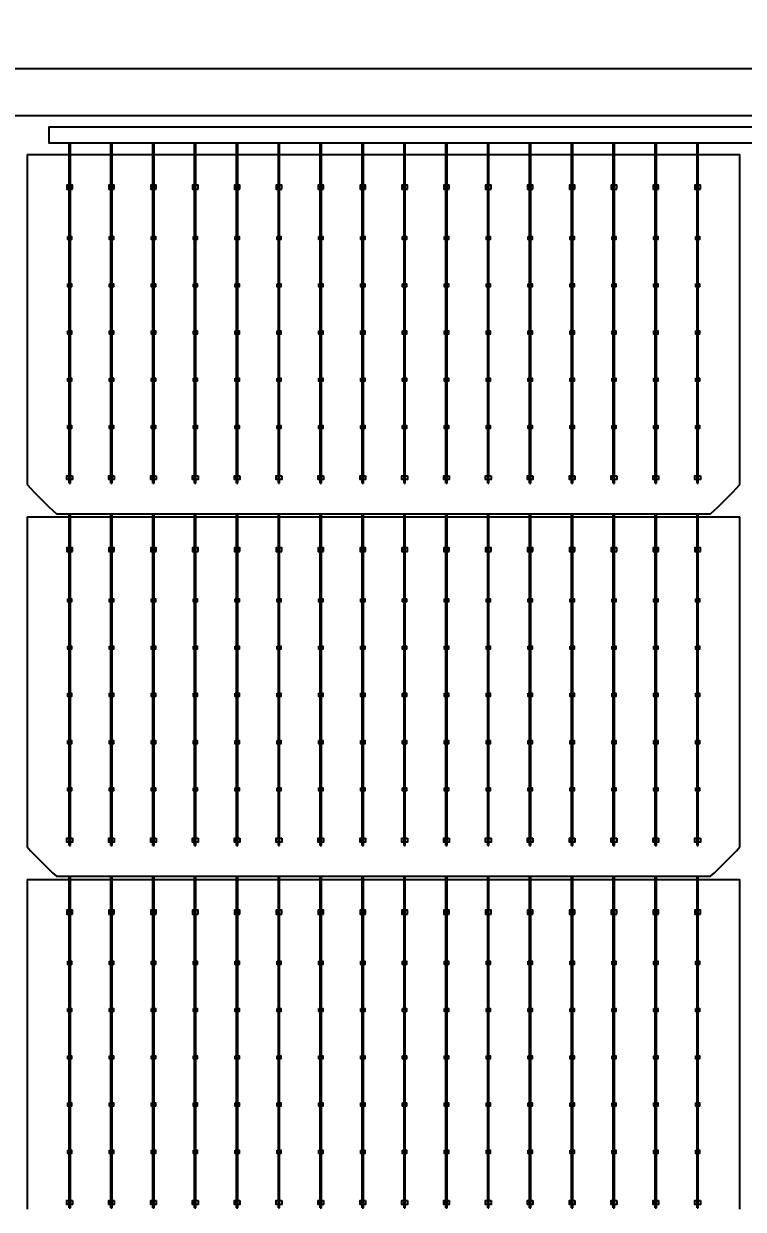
# Model space of a CAD drawing. Header units: millimetres. Extents: x 10297564 to 11610295, y -9287743 to -8409454.
# Drawn here: x 10395599 to 10398164, y -9077305 to -9073076 of the extents above; entities that cross this region are included whole.
import ezdxf

# ---------------------------------------------------------------- set-up
doc = ezdxf.new("R2010")
doc.units = ezdxf.units.MM
doc.header["$LTSCALE"] = 100
doc.layers.add('E1', color=1, linetype='Continuous')
doc.styles.add('HL-S1', font='DotumChe.ttf')
doc.styles.add('MG', font='malgun.ttf')
doc.dimstyles.new('HL-100', dxfattribs={"dimscale": 100, "dimtxt": 3, "dimasz": 4, "dimexe": 2, "dimexo": 2, "dimgap": 1, "dimtad": 1, "dimdec": 0, "dimzin": 0, "dimlunit": 6, "dimtxsty": 'HL-S1', "dimblk": 'DOTSMALL', "dimcen": 4, "dimdle": 2, "dimclrd": 256, "dimclre": 256, "dimclrt": 4, "dimazin": 0, "dimtfac": 1, "dimtdec": 0, "dimtix": 1, "dimtmove": 2, "dimatfit": 3, "dimldrblk": 'DOTSMALL', "dimfxl": 1.5, "dimtolj": 1, "dimtzin": 0, "dimlwd": -1, "dimlwe": -1, "dimarcsym": 0})

# ---------------------------------------------------------------- blocks, each defined once
blk = doc.blocks.new('*D70')
at = {"layer": 'defpoints', "color": 0, "transparency": 16777216}
for p in [(10406065.8, -9072711.4), (10390262.3, -9073236.3), (10406065.8, -9073236.3)]:
    blk.add_point(p, dxfattribs=at)
at = {"layer": 'E1', "color": 1, "transparency": 16777216}
for p, q in [((10390262.3, -9072836.3), (10390262.3, -9072311.4)), ((10406065.8, -9072836.3), (10406065.8, -9072311.4)), ((10390662.3, -9072711.4), (10405665.8, -9072711.4))]:
    blk.add_line(p, q, dxfattribs=at)
for points in [[(10390662.3, -9072644.7), (10390662.3, -9072778.1), (10390262.3, -9072711.4)], [(10405665.8, -9072644.7), (10405665.8, -9072778.1), (10406065.8, -9072711.4)]]:
    blk.add_solid(points, dxfattribs=at)
at = {"layer": 'E1', "color": 7, "transparency": 16777216, "insert": (10398164, -9072080.1), "char_height": 500, "attachment_point": 5, "style": 'MG'}
blk.add_mtext('\\A1;1133', dxfattribs=at)
blk = doc.blocks.new('_DotSmall')
at = {"color": 0, "linetype": 'ByBlock', "const_width": 0.5}
blk.add_lwpolyline([(-0.0625, 0, 1), (0.0625, 0, 1)], format="xyb", close=True, dxfattribs=at)

msp = doc.modelspace()

# ---------------------------------------------------------------- linework, layer by layer
for p, q in [((10395760.6, -9074714.8), (10395760.6, -9073501.3)), ((10395765.1, -9074714.8), (10395765.1, -9073501.3)), ((10395909.8, -9074714.8), (10395909.8, -9073501.3)), ((10395914.3, -9074714.8), (10395914.3, -9073501.3)), ((10396059.1, -9074714.8), (10396059.1, -9073501.3)), ((10396063.5, -9074714.8), (10396063.5, -9073501.3)), ((10396208.3, -9074714.8), (10396208.3, -9073501.3)), ((10396212.8, -9074714.8), (10396212.8, -9073501.3)), ((10396357.6, -9074714.8), (10396357.6, -9073501.3)), ((10396362, -9074714.8), (10396362, -9073501.3)), ((10396506.8, -9074714.8), (10396506.8, -9073501.3)), ((10396511.3, -9074714.8), (10396511.3, -9073501.3)), ((10396656.1, -9074714.8), (10396656.1, -9073501.3)), ((10396660.5, -9074714.8), (10396660.5, -9073501.3)), ((10396805.3, -9074714.8), (10396805.3, -9073501.3)), ((10396809.8, -9074714.8), (10396809.8, -9073501.3)), ((10396954.6, -9074714.8), (10396954.6, -9073501.3)), ((10396959, -9074714.8), (10396959, -9073501.3)), ((10397103.8, -9074714.8), (10397103.8, -9073501.3)), ((10397108.3, -9074714.8), (10397108.3, -9073501.3)), ((10397253.1, -9074714.8), (10397253.1, -9073501.3)), ((10397257.5, -9074714.8), (10397257.5, -9073501.3)), ((10397402.3, -9074714.8), (10397402.3, -9073501.3)), ((10397406.8, -9074714.8), (10397406.8, -9073501.3)), ((10397551.6, -9074714.8), (10397551.6, -9073501.3)), ((10397556, -9074714.8), (10397556, -9073501.3)), ((10397700.8, -9074714.8), (10397700.8, -9073501.3)), ((10397705.3, -9074714.8), (10397705.3, -9073501.3)), ((10397850.1, -9074714.8), (10397850.1, -9073501.3)), ((10397854.5, -9074714.8), (10397854.5, -9073501.3)), ((10397999.3, -9074714.8), (10397999.3, -9073501.3)), ((10398003.8, -9074714.8), (10398003.8, -9073501.3)), ((10395610.8, -9073543.1), (10398152.2, -9073543.1)), ((10395610.8, -9074835.8), (10398152.2, -9074835.8)), ((10395760.6, -9076007.4), (10395760.6, -9074824.5)), ((10395765.1, -9076007.4), (10395765.1, -9074824.5)), ((10395909.8, -9076007.4), (10395909.8, -9074824.5)), ((10395914.3, -9076007.4), (10395914.3, -9074824.5)), ((10396059.1, -9076007.4), (10396059.1, -9074824.5)), ((10396063.5, -9076007.4), (10396063.5, -9074824.5)), ((10396208.3, -9076007.4), (10396208.3, -9074824.5)), ((10396212.8, -9076007.4), (10396212.8, -9074824.5)), ((10396357.6, -9076007.4), (10396357.6, -9074824.5)), ((10396362, -9076007.4), (10396362, -9074824.5)), ((10396506.8, -9076007.4), (10396506.8, -9074824.5)), ((10396511.3, -9076007.4), (10396511.3, -9074824.5)), ((10396656.1, -9076007.4), (10396656.1, -9074824.5)), ((10396660.5, -9076007.4), (10396660.5, -9074824.5)), ((10396805.3, -9076007.4), (10396805.3, -9074824.5)), ((10396809.8, -9076007.4), (10396809.8, -9074824.5)), ((10396954.6, -9076007.4), (10396954.6, -9074824.5)), ((10396959, -9076007.4), (10396959, -9074824.5)), ((10397103.8, -9076007.4), (10397103.8, -9074824.5)), ((10397108.3, -9076007.4), (10397108.3, -9074824.5)), ((10397253.1, -9076007.4), (10397253.1, -9074824.5)), ((10397257.5, -9076007.4), (10397257.5, -9074824.5)), ((10397402.3, -9076007.4), (10397402.3, -9074824.5)), ((10397406.8, -9076007.4), (10397406.8, -9074824.5)), ((10397551.6, -9076007.4), (10397551.6, -9074824.5)), ((10397556, -9076007.4), (10397556, -9074824.5)), ((10397700.8, -9076007.4), (10397700.8, -9074824.5)), ((10397705.3, -9076007.4), (10397705.3, -9074824.5)), ((10397850.1, -9076007.4), (10397850.1, -9074824.5)), ((10397854.5, -9076007.4), (10397854.5, -9074824.5)), ((10397999.3, -9076007.4), (10397999.3, -9074824.5)), ((10398003.8, -9076007.4), (10398003.8, -9074824.5)), ((10395760.6, -9077300.1), (10395760.6, -9076117.2)), ((10395765.1, -9077300.1), (10395765.1, -9076117.2)), ((10395909.8, -9077300.1), (10395909.8, -9076117.2)), ((10395914.3, -9077300.1), (10395914.3, -9076117.2)), ((10396059.1, -9077300.1), (10396059.1, -9076117.2)), ((10396063.5, -9077300.1), (10396063.5, -9076117.2)), ((10396208.3, -9077300.1), (10396208.3, -9076117.2)), ((10396212.8, -9077300.1), (10396212.8, -9076117.2)), ((10396357.6, -9077300.1), (10396357.6, -9076117.2)), ((10396362, -9077300.1), (10396362, -9076117.2)), ((10396506.8, -9077300.1), (10396506.8, -9076117.2)), ((10396511.3, -9077300.1), (10396511.3, -9076117.2)), ((10396656.1, -9077300.1), (10396656.1, -9076117.2)), ((10396660.5, -9077300.1), (10396660.5, -9076117.2)), ((10396805.3, -9077300.1), (10396805.3, -9076117.2)), ((10396809.8, -9077300.1), (10396809.8, -9076117.2)), ((10396954.6, -9077300.1), (10396954.6, -9076117.2)), ((10396959, -9077300.1), (10396959, -9076117.2)), ((10397103.8, -9077300.1), (10397103.8, -9076117.2)), ((10397108.3, -9077300.1), (10397108.3, -9076117.2)), ((10397253.1, -9077300.1), (10397253.1, -9076117.2)), ((10397257.5, -9077300.1), (10397257.5, -9076117.2)), ((10397402.3, -9077300.1), (10397402.3, -9076117.2)), ((10397406.8, -9077300.1), (10397406.8, -9076117.2)), ((10397551.6, -9077300.1), (10397551.6, -9076117.2)), ((10397556, -9077300.1), (10397556, -9076117.2)), ((10397700.8, -9077300.1), (10397700.8, -9076117.2)), ((10397705.3, -9077300.1), (10397705.3, -9076117.2)), ((10397850.1, -9077300.1), (10397850.1, -9076117.2)), ((10397854.5, -9077300.1), (10397854.5, -9076117.2)), ((10397999.3, -9077300.1), (10397999.3, -9076117.2)), ((10398003.8, -9077300.1), (10398003.8, -9076117.2)), ((10395610.8, -9076128.4), (10398152.2, -9076128.4))]:
    msp.add_line(p, q)
for points in [[(10390262.3, -9073235.9), (10406065.8, -9073235.9), (10406065.8, -9107604.7), (10390262.3, -9107604.7)], [(10390429.7, -9073403.3), (10405898.4, -9073403.3), (10405898.4, -9107437.3), (10390429.7, -9107437.3)], [(10400639.9, -9073445.5), (10395688.2, -9073445.5), (10395688.2, -9073501.3), (10400639.9, -9073501.3)], [(10395772.6, -9073666.8), (10395772.6, -9073652.9), (10395753.1, -9073652.9), (10395753.1, -9073666.8)], [(10395921.8, -9073666.8), (10395921.8, -9073652.9), (10395902.3, -9073652.9), (10395902.3, -9073666.8)], [(10396071.1, -9073666.8), (10396071.1, -9073652.9), (10396051.6, -9073652.9), (10396051.6, -9073666.8)], [(10396220.3, -9073666.8), (10396220.3, -9073652.9), (10396200.8, -9073652.9), (10396200.8, -9073666.8)], [(10396369.6, -9073666.8), (10396369.6, -9073652.9), (10396350, -9073652.9), (10396350, -9073666.8)], [(10396518.8, -9073666.8), (10396518.8, -9073652.9), (10396499.3, -9073652.9), (10396499.3, -9073666.8)], [(10396668.1, -9073666.8), (10396668.1, -9073652.9), (10396648.5, -9073652.9), (10396648.5, -9073666.8)], [(10396817.3, -9073666.8), (10396817.3, -9073652.9), (10396797.8, -9073652.9), (10396797.8, -9073666.8)], [(10396966.6, -9073666.8), (10396966.6, -9073652.9), (10396947, -9073652.9), (10396947, -9073666.8)], [(10397115.8, -9073666.8), (10397115.8, -9073652.9), (10397096.3, -9073652.9), (10397096.3, -9073666.8)], [(10397265.1, -9073666.8), (10397265.1, -9073652.9), (10397245.5, -9073652.9), (10397245.5, -9073666.8)], [(10397414.3, -9073666.8), (10397414.3, -9073652.9), (10397394.8, -9073652.9), (10397394.8, -9073666.8)], [(10397563.6, -9073666.8), (10397563.6, -9073652.9), (10397544, -9073652.9), (10397544, -9073666.8)], [(10397712.8, -9073666.8), (10397712.8, -9073652.9), (10397693.3, -9073652.9), (10397693.3, -9073666.8)], [(10397862.1, -9073666.8), (10397862.1, -9073652.9), (10397842.5, -9073652.9), (10397842.5, -9073666.8)], [(10398011.3, -9073666.8), (10398011.3, -9073652.9), (10397991.8, -9073652.9), (10397991.8, -9073666.8)], [(10395755.8, -9073835.2), (10395769.8, -9073835.2), (10395769.8, -9073846.3), (10395755.8, -9073846.3)], [(10395905.1, -9073835.2), (10395919, -9073835.2), (10395919, -9073846.3), (10395905.1, -9073846.3)], [(10396054.3, -9073835.2), (10396068.3, -9073835.2), (10396068.3, -9073846.3), (10396054.3, -9073846.3)], [(10396203.6, -9073835.2), (10396217.5, -9073835.2), (10396217.5, -9073846.3), (10396203.6, -9073846.3)], [(10396352.8, -9073835.2), (10396366.8, -9073835.2), (10396366.8, -9073846.3), (10396352.8, -9073846.3)], [(10396502.1, -9073835.2), (10396516, -9073835.2), (10396516, -9073846.3), (10396502.1, -9073846.3)], [(10396651.3, -9073835.2), (10396665.3, -9073835.2), (10396665.3, -9073846.3), (10396651.3, -9073846.3)], [(10396800.6, -9073835.2), (10396814.5, -9073835.2), (10396814.5, -9073846.3), (10396800.6, -9073846.3)], [(10396949.8, -9073835.2), (10396963.8, -9073835.2), (10396963.8, -9073846.3), (10396949.8, -9073846.3)], [(10397099.1, -9073835.2), (10397113, -9073835.2), (10397113, -9073846.3), (10397099.1, -9073846.3)], [(10397248.3, -9073835.2), (10397262.3, -9073835.2), (10397262.3, -9073846.3), (10397248.3, -9073846.3)], [(10397397.6, -9073835.2), (10397411.5, -9073835.2), (10397411.5, -9073846.3), (10397397.6, -9073846.3)], [(10397546.8, -9073835.2), (10397560.8, -9073835.2), (10397560.8, -9073846.3), (10397546.8, -9073846.3)], [(10397696.1, -9073835.2), (10397710, -9073835.2), (10397710, -9073846.3), (10397696.1, -9073846.3)], [(10397845.3, -9073835.2), (10397859.3, -9073835.2), (10397859.3, -9073846.3), (10397845.3, -9073846.3)], [(10397994.6, -9073835.2), (10398008.5, -9073835.2), (10398008.5, -9073846.3), (10397994.6, -9073846.3)], [(10395755.8, -9074003.7), (10395769.8, -9074003.7), (10395769.8, -9074014.8), (10395755.8, -9074014.8)], [(10395905.1, -9074003.7), (10395919, -9074003.7), (10395919, -9074014.8), (10395905.1, -9074014.8)], [(10396054.3, -9074003.7), (10396068.3, -9074003.7), (10396068.3, -9074014.8), (10396054.3, -9074014.8)], [(10396203.6, -9074003.7), (10396217.5, -9074003.7), (10396217.5, -9074014.8), (10396203.6, -9074014.8)], [(10396352.8, -9074003.7), (10396366.8, -9074003.7), (10396366.8, -9074014.8), (10396352.8, -9074014.8)], [(10396502.1, -9074003.7), (10396516, -9074003.7), (10396516, -9074014.8), (10396502.1, -9074014.8)], [(10396651.3, -9074003.7), (10396665.3, -9074003.7), (10396665.3, -9074014.8), (10396651.3, -9074014.8)], [(10396800.6, -9074003.7), (10396814.5, -9074003.7), (10396814.5, -9074014.8), (10396800.6, -9074014.8)], [(10396949.8, -9074003.7), (10396963.8, -9074003.7), (10396963.8, -9074014.8), (10396949.8, -9074014.8)], [(10397099.1, -9074003.7), (10397113, -9074003.7), (10397113, -9074014.8), (10397099.1, -9074014.8)], [(10397248.3, -9074003.7), (10397262.3, -9074003.7), (10397262.3, -9074014.8), (10397248.3, -9074014.8)], [(10397397.6, -9074003.7), (10397411.5, -9074003.7), (10397411.5, -9074014.8), (10397397.6, -9074014.8)], [(10397546.8, -9074003.7), (10397560.8, -9074003.7), (10397560.8, -9074014.8), (10397546.8, -9074014.8)], [(10397696.1, -9074003.7), (10397710, -9074003.7), (10397710, -9074014.8), (10397696.1, -9074014.8)], [(10397845.3, -9074003.7), (10397859.3, -9074003.7), (10397859.3, -9074014.8), (10397845.3, -9074014.8)], [(10397994.6, -9074003.7), (10398008.5, -9074003.7), (10398008.5, -9074014.8), (10397994.6, -9074014.8)], [(10395755.8, -9074172.2), (10395769.8, -9074172.2), (10395769.8, -9074183.3), (10395755.8, -9074183.3)], [(10395905.1, -9074172.2), (10395919, -9074172.2), (10395919, -9074183.3), (10395905.1, -9074183.3)], [(10396054.3, -9074172.2), (10396068.3, -9074172.2), (10396068.3, -9074183.3), (10396054.3, -9074183.3)], [(10396203.6, -9074172.2), (10396217.5, -9074172.2), (10396217.5, -9074183.3), (10396203.6, -9074183.3)], [(10396352.8, -9074172.2), (10396366.8, -9074172.2), (10396366.8, -9074183.3), (10396352.8, -9074183.3)], [(10396502.1, -9074172.2), (10396516, -9074172.2), (10396516, -9074183.3), (10396502.1, -9074183.3)], [(10396651.3, -9074172.2), (10396665.3, -9074172.2), (10396665.3, -9074183.3), (10396651.3, -9074183.3)], [(10396800.6, -9074172.2), (10396814.5, -9074172.2), (10396814.5, -9074183.3), (10396800.6, -9074183.3)], [(10396949.8, -9074172.2), (10396963.8, -9074172.2), (10396963.8, -9074183.3), (10396949.8, -9074183.3)], [(10397099.1, -9074172.2), (10397113, -9074172.2), (10397113, -9074183.3), (10397099.1, -9074183.3)], [(10397248.3, -9074172.2), (10397262.3, -9074172.2), (10397262.3, -9074183.3), (10397248.3, -9074183.3)], [(10397397.6, -9074172.2), (10397411.5, -9074172.2), (10397411.5, -9074183.3), (10397397.6, -9074183.3)], [(10397546.8, -9074172.2), (10397560.8, -9074172.2), (10397560.8, -9074183.3), (10397546.8, -9074183.3)], [(10397696.1, -9074172.2), (10397710, -9074172.2), (10397710, -9074183.3), (10397696.1, -9074183.3)], [(10397845.3, -9074172.2), (10397859.3, -9074172.2), (10397859.3, -9074183.3), (10397845.3, -9074183.3)], [(10397994.6, -9074172.2), (10398008.5, -9074172.2), (10398008.5, -9074183.3), (10397994.6, -9074183.3)], [(10395755.8, -9074340.7), (10395769.8, -9074340.7), (10395769.8, -9074351.8), (10395755.8, -9074351.8)], [(10395905.1, -9074340.7), (10395919, -9074340.7), (10395919, -9074351.8), (10395905.1, -9074351.8)], [(10396054.3, -9074340.7), (10396068.3, -9074340.7), (10396068.3, -9074351.8), (10396054.3, -9074351.8)], [(10396203.6, -9074340.7), (10396217.5, -9074340.7), (10396217.5, -9074351.8), (10396203.6, -9074351.8)], [(10396352.8, -9074340.7), (10396366.8, -9074340.7), (10396366.8, -9074351.8), (10396352.8, -9074351.8)], [(10396502.1, -9074340.7), (10396516, -9074340.7), (10396516, -9074351.8), (10396502.1, -9074351.8)], [(10396651.3, -9074340.7), (10396665.3, -9074340.7), (10396665.3, -9074351.8), (10396651.3, -9074351.8)], [(10396800.6, -9074340.7), (10396814.5, -9074340.7), (10396814.5, -9074351.8), (10396800.6, -9074351.8)], [(10396949.8, -9074340.7), (10396963.8, -9074340.7), (10396963.8, -9074351.8), (10396949.8, -9074351.8)], [(10397099.1, -9074340.7), (10397113, -9074340.7), (10397113, -9074351.8), (10397099.1, -9074351.8)], [(10397248.3, -9074340.7), (10397262.3, -9074340.7), (10397262.3, -9074351.8), (10397248.3, -9074351.8)], [(10397397.6, -9074340.7), (10397411.5, -9074340.7), (10397411.5, -9074351.8), (10397397.6, -9074351.8)], [(10397546.8, -9074340.7), (10397560.8, -9074340.7), (10397560.8, -9074351.8), (10397546.8, -9074351.8)], [(10397696.1, -9074340.7), (10397710, -9074340.7), (10397710, -9074351.8), (10397696.1, -9074351.8)], [(10397845.3, -9074340.7), (10397859.3, -9074340.7), (10397859.3, -9074351.8), (10397845.3, -9074351.8)], [(10397994.6, -9074340.7), (10398008.5, -9074340.7), (10398008.5, -9074351.8), (10397994.6, -9074351.8)], [(10395755.8, -9074509.2), (10395769.8, -9074509.2), (10395769.8, -9074520.3), (10395755.8, -9074520.3)], [(10395905.1, -9074509.2), (10395919, -9074509.2), (10395919, -9074520.3), (10395905.1, -9074520.3)], [(10396054.3, -9074509.2), (10396068.3, -9074509.2), (10396068.3, -9074520.3), (10396054.3, -9074520.3)], [(10396203.6, -9074509.2), (10396217.5, -9074509.2), (10396217.5, -9074520.3), (10396203.6, -9074520.3)], [(10396352.8, -9074509.2), (10396366.8, -9074509.2), (10396366.8, -9074520.3), (10396352.8, -9074520.3)], [(10396502.1, -9074509.2), (10396516, -9074509.2), (10396516, -9074520.3), (10396502.1, -9074520.3)], [(10396651.3, -9074509.2), (10396665.3, -9074509.2), (10396665.3, -9074520.3), (10396651.3, -9074520.3)], [(10396800.6, -9074509.2), (10396814.5, -9074509.2), (10396814.5, -9074520.3), (10396800.6, -9074520.3)], [(10396949.8, -9074509.2), (10396963.8, -9074509.2), (10396963.8, -9074520.3), (10396949.8, -9074520.3)], [(10397099.1, -9074509.2), (10397113, -9074509.2), (10397113, -9074520.3), (10397099.1, -9074520.3)], [(10397248.3, -9074509.2), (10397262.3, -9074509.2), (10397262.3, -9074520.3), (10397248.3, -9074520.3)], [(10397397.6, -9074509.2), (10397411.5, -9074509.2), (10397411.5, -9074520.3), (10397397.6, -9074520.3)], [(10397546.8, -9074509.2), (10397560.8, -9074509.2), (10397560.8, -9074520.3), (10397546.8, -9074520.3)], [(10397696.1, -9074509.2), (10397710, -9074509.2), (10397710, -9074520.3), (10397696.1, -9074520.3)], [(10397845.3, -9074509.2), (10397859.3, -9074509.2), (10397859.3, -9074520.3), (10397845.3, -9074520.3)], [(10397994.6, -9074509.2), (10398008.5, -9074509.2), (10398008.5, -9074520.3), (10397994.6, -9074520.3)], [(10395772.6, -9074688.7), (10395772.6, -9074702.6), (10395753.1, -9074702.6), (10395753.1, -9074688.7)], [(10395921.8, -9074688.7), (10395921.8, -9074702.6), (10395902.3, -9074702.6), (10395902.3, -9074688.7)], [(10396071.1, -9074688.7), (10396071.1, -9074702.6), (10396051.6, -9074702.6), (10396051.6, -9074688.7)], [(10396220.3, -9074688.7), (10396220.3, -9074702.6), (10396200.8, -9074702.6), (10396200.8, -9074688.7)], [(10396369.6, -9074688.7), (10396369.6, -9074702.6), (10396350, -9074702.6), (10396350, -9074688.7)], [(10396518.8, -9074688.7), (10396518.8, -9074702.6), (10396499.3, -9074702.6), (10396499.3, -9074688.7)], [(10396668.1, -9074688.7), (10396668.1, -9074702.6), (10396648.5, -9074702.6), (10396648.5, -9074688.7)], [(10396817.3, -9074688.7), (10396817.3, -9074702.6), (10396797.8, -9074702.6), (10396797.8, -9074688.7)], [(10396966.6, -9074688.7), (10396966.6, -9074702.6), (10396947, -9074702.6), (10396947, -9074688.7)], [(10397115.8, -9074688.7), (10397115.8, -9074702.6), (10397096.3, -9074702.6), (10397096.3, -9074688.7)], [(10397265.1, -9074688.7), (10397265.1, -9074702.6), (10397245.5, -9074702.6), (10397245.5, -9074688.7)], [(10397414.3, -9074688.7), (10397414.3, -9074702.6), (10397394.8, -9074702.6), (10397394.8, -9074688.7)], [(10397563.6, -9074688.7), (10397563.6, -9074702.6), (10397544, -9074702.6), (10397544, -9074688.7)], [(10397712.8, -9074688.7), (10397712.8, -9074702.6), (10397693.3, -9074702.6), (10397693.3, -9074688.7)], [(10397862.1, -9074688.7), (10397862.1, -9074702.6), (10397842.5, -9074702.6), (10397842.5, -9074688.7)], [(10398011.3, -9074688.7), (10398011.3, -9074702.6), (10397991.8, -9074702.6), (10397991.8, -9074688.7)], [(10395772.6, -9074959.5), (10395772.6, -9074945.5), (10395753.1, -9074945.5), (10395753.1, -9074959.5)], [(10395921.8, -9074959.5), (10395921.8, -9074945.5), (10395902.3, -9074945.5), (10395902.3, -9074959.5)], [(10396071.1, -9074959.5), (10396071.1, -9074945.5), (10396051.6, -9074945.5), (10396051.6, -9074959.5)], [(10396220.3, -9074959.5), (10396220.3, -9074945.5), (10396200.8, -9074945.5), (10396200.8, -9074959.5)], [(10396369.6, -9074959.5), (10396369.6, -9074945.5), (10396350, -9074945.5), (10396350, -9074959.5)], [(10396518.8, -9074959.5), (10396518.8, -9074945.5), (10396499.3, -9074945.5), (10396499.3, -9074959.5)], [(10396668.1, -9074959.5), (10396668.1, -9074945.5), (10396648.5, -9074945.5), (10396648.5, -9074959.5)], [(10396817.3, -9074959.5), (10396817.3, -9074945.5), (10396797.8, -9074945.5), (10396797.8, -9074959.5)], [(10396966.6, -9074959.5), (10396966.6, -9074945.5), (10396947, -9074945.5), (10396947, -9074959.5)], [(10397115.8, -9074959.5), (10397115.8, -9074945.5), (10397096.3, -9074945.5), (10397096.3, -9074959.5)], [(10397265.1, -9074959.5), (10397265.1, -9074945.5), (10397245.5, -9074945.5), (10397245.5, -9074959.5)], [(10397414.3, -9074959.5), (10397414.3, -9074945.5), (10397394.8, -9074945.5), (10397394.8, -9074959.5)], [(10397563.6, -9074959.5), (10397563.6, -9074945.5), (10397544, -9074945.5), (10397544, -9074959.5)], [(10397712.8, -9074959.5), (10397712.8, -9074945.5), (10397693.3, -9074945.5), (10397693.3, -9074959.5)], [(10397862.1, -9074959.5), (10397862.1, -9074945.5), (10397842.5, -9074945.5), (10397842.5, -9074959.5)], [(10398011.3, -9074959.5), (10398011.3, -9074945.5), (10397991.8, -9074945.5), (10397991.8, -9074959.5)], [(10395755.8, -9075127.8), (10395769.8, -9075127.8), (10395769.8, -9075139), (10395755.8, -9075139)], [(10395905.1, -9075127.8), (10395919, -9075127.8), (10395919, -9075139), (10395905.1, -9075139)], [(10396054.3, -9075127.8), (10396068.3, -9075127.8), (10396068.3, -9075139), (10396054.3, -9075139)], [(10396203.6, -9075127.8), (10396217.5, -9075127.8), (10396217.5, -9075139), (10396203.6, -9075139)], [(10396352.8, -9075127.8), (10396366.8, -9075127.8), (10396366.8, -9075139), (10396352.8, -9075139)], [(10396502.1, -9075127.8), (10396516, -9075127.8), (10396516, -9075139), (10396502.1, -9075139)], [(10396651.3, -9075127.8), (10396665.3, -9075127.8), (10396665.3, -9075139), (10396651.3, -9075139)], [(10396800.6, -9075127.8), (10396814.5, -9075127.8), (10396814.5, -9075139), (10396800.6, -9075139)], [(10396949.8, -9075127.8), (10396963.8, -9075127.8), (10396963.8, -9075139), (10396949.8, -9075139)], [(10397099.1, -9075127.8), (10397113, -9075127.8), (10397113, -9075139), (10397099.1, -9075139)], [(10397248.3, -9075127.8), (10397262.3, -9075127.8), (10397262.3, -9075139), (10397248.3, -9075139)], [(10397397.6, -9075127.8), (10397411.5, -9075127.8), (10397411.5, -9075139), (10397397.6, -9075139)], [(10397546.8, -9075127.8), (10397560.8, -9075127.8), (10397560.8, -9075139), (10397546.8, -9075139)], [(10397696.1, -9075127.8), (10397710, -9075127.8), (10397710, -9075139), (10397696.1, -9075139)], [(10397845.3, -9075127.8), (10397859.3, -9075127.8), (10397859.3, -9075139), (10397845.3, -9075139)], [(10397994.6, -9075127.8), (10398008.5, -9075127.8), (10398008.5, -9075139), (10397994.6, -9075139)], [(10395755.8, -9075296.3), (10395769.8, -9075296.3), (10395769.8, -9075307.5), (10395755.8, -9075307.5)], [(10395905.1, -9075296.3), (10395919, -9075296.3), (10395919, -9075307.5), (10395905.1, -9075307.5)], [(10396054.3, -9075296.3), (10396068.3, -9075296.3), (10396068.3, -9075307.5), (10396054.3, -9075307.5)], [(10396203.6, -9075296.3), (10396217.5, -9075296.3), (10396217.5, -9075307.5), (10396203.6, -9075307.5)], [(10396352.8, -9075296.3), (10396366.8, -9075296.3), (10396366.8, -9075307.5), (10396352.8, -9075307.5)], [(10396502.1, -9075296.3), (10396516, -9075296.3), (10396516, -9075307.5), (10396502.1, -9075307.5)], [(10396651.3, -9075296.3), (10396665.3, -9075296.3), (10396665.3, -9075307.5), (10396651.3, -9075307.5)], [(10396800.6, -9075296.3), (10396814.5, -9075296.3), (10396814.5, -9075307.5), (10396800.6, -9075307.5)], [(10396949.8, -9075296.3), (10396963.8, -9075296.3), (10396963.8, -9075307.5), (10396949.8, -9075307.5)], [(10397099.1, -9075296.3), (10397113, -9075296.3), (10397113, -9075307.5), (10397099.1, -9075307.5)], [(10397248.3, -9075296.3), (10397262.3, -9075296.3), (10397262.3, -9075307.5), (10397248.3, -9075307.5)], [(10397397.6, -9075296.3), (10397411.5, -9075296.3), (10397411.5, -9075307.5), (10397397.6, -9075307.5)], [(10397546.8, -9075296.3), (10397560.8, -9075296.3), (10397560.8, -9075307.5), (10397546.8, -9075307.5)], [(10397696.1, -9075296.3), (10397710, -9075296.3), (10397710, -9075307.5), (10397696.1, -9075307.5)], [(10397845.3, -9075296.3), (10397859.3, -9075296.3), (10397859.3, -9075307.5), (10397845.3, -9075307.5)], [(10397994.6, -9075296.3), (10398008.5, -9075296.3), (10398008.5, -9075307.5), (10397994.6, -9075307.5)], [(10395755.8, -9075464.8), (10395769.8, -9075464.8), (10395769.8, -9075476), (10395755.8, -9075476)], [(10395905.1, -9075464.8), (10395919, -9075464.8), (10395919, -9075476), (10395905.1, -9075476)], [(10396054.3, -9075464.8), (10396068.3, -9075464.8), (10396068.3, -9075476), (10396054.3, -9075476)], [(10396203.6, -9075464.8), (10396217.5, -9075464.8), (10396217.5, -9075476), (10396203.6, -9075476)], [(10396352.8, -9075464.8), (10396366.8, -9075464.8), (10396366.8, -9075476), (10396352.8, -9075476)], [(10396502.1, -9075464.8), (10396516, -9075464.8), (10396516, -9075476), (10396502.1, -9075476)], [(10396651.3, -9075464.8), (10396665.3, -9075464.8), (10396665.3, -9075476), (10396651.3, -9075476)], [(10396800.6, -9075464.8), (10396814.5, -9075464.8), (10396814.5, -9075476), (10396800.6, -9075476)], [(10396949.8, -9075464.8), (10396963.8, -9075464.8), (10396963.8, -9075476), (10396949.8, -9075476)], [(10397099.1, -9075464.8), (10397113, -9075464.8), (10397113, -9075476), (10397099.1, -9075476)], [(10397248.3, -9075464.8), (10397262.3, -9075464.8), (10397262.3, -9075476), (10397248.3, -9075476)], [(10397397.6, -9075464.8), (10397411.5, -9075464.8), (10397411.5, -9075476), (10397397.6, -9075476)], [(10397546.8, -9075464.8), (10397560.8, -9075464.8), (10397560.8, -9075476), (10397546.8, -9075476)], [(10397696.1, -9075464.8), (10397710, -9075464.8), (10397710, -9075476), (10397696.1, -9075476)], [(10397845.3, -9075464.8), (10397859.3, -9075464.8), (10397859.3, -9075476), (10397845.3, -9075476)], [(10397994.6, -9075464.8), (10398008.5, -9075464.8), (10398008.5, -9075476), (10397994.6, -9075476)], [(10395755.8, -9075633.3), (10395769.8, -9075633.3), (10395769.8, -9075644.5), (10395755.8, -9075644.5)], [(10395905.1, -9075633.3), (10395919, -9075633.3), (10395919, -9075644.5), (10395905.1, -9075644.5)], [(10396054.3, -9075633.3), (10396068.3, -9075633.3), (10396068.3, -9075644.5), (10396054.3, -9075644.5)], [(10396203.6, -9075633.3), (10396217.5, -9075633.3), (10396217.5, -9075644.5), (10396203.6, -9075644.5)], [(10396352.8, -9075633.3), (10396366.8, -9075633.3), (10396366.8, -9075644.5), (10396352.8, -9075644.5)], [(10396502.1, -9075633.3), (10396516, -9075633.3), (10396516, -9075644.5), (10396502.1, -9075644.5)], [(10396651.3, -9075633.3), (10396665.3, -9075633.3), (10396665.3, -9075644.5), (10396651.3, -9075644.5)], [(10396800.6, -9075633.3), (10396814.5, -9075633.3), (10396814.5, -9075644.5), (10396800.6, -9075644.5)], [(10396949.8, -9075633.3), (10396963.8, -9075633.3), (10396963.8, -9075644.5), (10396949.8, -9075644.5)], [(10397099.1, -9075633.3), (10397113, -9075633.3), (10397113, -9075644.5), (10397099.1, -9075644.5)], [(10397248.3, -9075633.3), (10397262.3, -9075633.3), (10397262.3, -9075644.5), (10397248.3, -9075644.5)], [(10397397.6, -9075633.3), (10397411.5, -9075633.3), (10397411.5, -9075644.5), (10397397.6, -9075644.5)], [(10397546.8, -9075633.3), (10397560.8, -9075633.3), (10397560.8, -9075644.5), (10397546.8, -9075644.5)], [(10397696.1, -9075633.3), (10397710, -9075633.3), (10397710, -9075644.5), (10397696.1, -9075644.5)], [(10397845.3, -9075633.3), (10397859.3, -9075633.3), (10397859.3, -9075644.5), (10397845.3, -9075644.5)], [(10397994.6, -9075633.3), (10398008.5, -9075633.3), (10398008.5, -9075644.5), (10397994.6, -9075644.5)], [(10395755.8, -9075801.8), (10395769.8, -9075801.8), (10395769.8, -9075813), (10395755.8, -9075813)], [(10395905.1, -9075801.8), (10395919, -9075801.8), (10395919, -9075813), (10395905.1, -9075813)], [(10396054.3, -9075801.8), (10396068.3, -9075801.8), (10396068.3, -9075813), (10396054.3, -9075813)], [(10396203.6, -9075801.8), (10396217.5, -9075801.8), (10396217.5, -9075813), (10396203.6, -9075813)], [(10396352.8, -9075801.8), (10396366.8, -9075801.8), (10396366.8, -9075813), (10396352.8, -9075813)], [(10396502.1, -9075801.8), (10396516, -9075801.8), (10396516, -9075813), (10396502.1, -9075813)], [(10396651.3, -9075801.8), (10396665.3, -9075801.8), (10396665.3, -9075813), (10396651.3, -9075813)], [(10396800.6, -9075801.8), (10396814.5, -9075801.8), (10396814.5, -9075813), (10396800.6, -9075813)], [(10396949.8, -9075801.8), (10396963.8, -9075801.8), (10396963.8, -9075813), (10396949.8, -9075813)], [(10397099.1, -9075801.8), (10397113, -9075801.8), (10397113, -9075813), (10397099.1, -9075813)], [(10397248.3, -9075801.8), (10397262.3, -9075801.8), (10397262.3, -9075813), (10397248.3, -9075813)], [(10397397.6, -9075801.8), (10397411.5, -9075801.8), (10397411.5, -9075813), (10397397.6, -9075813)], [(10397546.8, -9075801.8), (10397560.8, -9075801.8), (10397560.8, -9075813), (10397546.8, -9075813)], [(10397696.1, -9075801.8), (10397710, -9075801.8), (10397710, -9075813), (10397696.1, -9075813)], [(10397845.3, -9075801.8), (10397859.3, -9075801.8), (10397859.3, -9075813), (10397845.3, -9075813)], [(10397994.6, -9075801.8), (10398008.5, -9075801.8), (10398008.5, -9075813), (10397994.6, -9075813)], [(10395772.6, -9075981.3), (10395772.6, -9075995.3), (10395753.1, -9075995.3), (10395753.1, -9075981.3)], [(10395921.8, -9075981.3), (10395921.8, -9075995.3), (10395902.3, -9075995.3), (10395902.3, -9075981.3)], [(10396071.1, -9075981.3), (10396071.1, -9075995.3), (10396051.6, -9075995.3), (10396051.6, -9075981.3)], [(10396220.3, -9075981.3), (10396220.3, -9075995.3), (10396200.8, -9075995.3), (10396200.8, -9075981.3)], [(10396369.6, -9075981.3), (10396369.6, -9075995.3), (10396350, -9075995.3), (10396350, -9075981.3)], [(10396518.8, -9075981.3), (10396518.8, -9075995.3), (10396499.3, -9075995.3), (10396499.3, -9075981.3)], [(10396668.1, -9075981.3), (10396668.1, -9075995.3), (10396648.5, -9075995.3), (10396648.5, -9075981.3)], [(10396817.3, -9075981.3), (10396817.3, -9075995.3), (10396797.8, -9075995.3), (10396797.8, -9075981.3)], [(10396966.6, -9075981.3), (10396966.6, -9075995.3), (10396947, -9075995.3), (10396947, -9075981.3)], [(10397115.8, -9075981.3), (10397115.8, -9075995.3), (10397096.3, -9075995.3), (10397096.3, -9075981.3)], [(10397265.1, -9075981.3), (10397265.1, -9075995.3), (10397245.5, -9075995.3), (10397245.5, -9075981.3)], [(10397414.3, -9075981.3), (10397414.3, -9075995.3), (10397394.8, -9075995.3), (10397394.8, -9075981.3)], [(10397563.6, -9075981.3), (10397563.6, -9075995.3), (10397544, -9075995.3), (10397544, -9075981.3)], [(10397712.8, -9075981.3), (10397712.8, -9075995.3), (10397693.3, -9075995.3), (10397693.3, -9075981.3)], [(10397862.1, -9075981.3), (10397862.1, -9075995.3), (10397842.5, -9075995.3), (10397842.5, -9075981.3)], [(10398011.3, -9075981.3), (10398011.3, -9075995.3), (10397991.8, -9075995.3), (10397991.8, -9075981.3)], [(10395772.6, -9076252.2), (10395772.6, -9076238.2), (10395753.1, -9076238.2), (10395753.1, -9076252.2)], [(10395921.8, -9076252.2), (10395921.8, -9076238.2), (10395902.3, -9076238.2), (10395902.3, -9076252.2)], [(10396071.1, -9076252.2), (10396071.1, -9076238.2), (10396051.6, -9076238.2), (10396051.6, -9076252.2)], [(10396220.3, -9076252.2), (10396220.3, -9076238.2), (10396200.8, -9076238.2), (10396200.8, -9076252.2)], [(10396369.6, -9076252.2), (10396369.6, -9076238.2), (10396350, -9076238.2), (10396350, -9076252.2)], [(10396518.8, -9076252.2), (10396518.8, -9076238.2), (10396499.3, -9076238.2), (10396499.3, -9076252.2)], [(10396668.1, -9076252.2), (10396668.1, -9076238.2), (10396648.5, -9076238.2), (10396648.5, -9076252.2)], [(10396817.3, -9076252.2), (10396817.3, -9076238.2), (10396797.8, -9076238.2), (10396797.8, -9076252.2)], [(10396966.6, -9076252.2), (10396966.6, -9076238.2), (10396947, -9076238.2), (10396947, -9076252.2)], [(10397115.8, -9076252.2), (10397115.8, -9076238.2), (10397096.3, -9076238.2), (10397096.3, -9076252.2)], [(10397265.1, -9076252.2), (10397265.1, -9076238.2), (10397245.5, -9076238.2), (10397245.5, -9076252.2)], [(10397414.3, -9076252.2), (10397414.3, -9076238.2), (10397394.8, -9076238.2), (10397394.8, -9076252.2)], [(10397563.6, -9076252.2), (10397563.6, -9076238.2), (10397544, -9076238.2), (10397544, -9076252.2)], [(10397712.8, -9076252.2), (10397712.8, -9076238.2), (10397693.3, -9076238.2), (10397693.3, -9076252.2)], [(10397862.1, -9076252.2), (10397862.1, -9076238.2), (10397842.5, -9076238.2), (10397842.5, -9076252.2)], [(10398011.3, -9076252.2), (10398011.3, -9076238.2), (10397991.8, -9076238.2), (10397991.8, -9076252.2)], [(10395755.8, -9076420.5), (10395769.8, -9076420.5), (10395769.8, -9076431.7), (10395755.8, -9076431.7)], [(10395905.1, -9076420.5), (10395919, -9076420.5), (10395919, -9076431.7), (10395905.1, -9076431.7)], [(10396054.3, -9076420.5), (10396068.3, -9076420.5), (10396068.3, -9076431.7), (10396054.3, -9076431.7)], [(10396203.6, -9076420.5), (10396217.5, -9076420.5), (10396217.5, -9076431.7), (10396203.6, -9076431.7)], [(10396352.8, -9076420.5), (10396366.8, -9076420.5), (10396366.8, -9076431.7), (10396352.8, -9076431.7)], [(10396502.1, -9076420.5), (10396516, -9076420.5), (10396516, -9076431.7), (10396502.1, -9076431.7)], [(10396651.3, -9076420.5), (10396665.3, -9076420.5), (10396665.3, -9076431.7), (10396651.3, -9076431.7)], [(10396800.6, -9076420.5), (10396814.5, -9076420.5), (10396814.5, -9076431.7), (10396800.6, -9076431.7)], [(10396949.8, -9076420.5), (10396963.8, -9076420.5), (10396963.8, -9076431.7), (10396949.8, -9076431.7)], [(10397099.1, -9076420.5), (10397113, -9076420.5), (10397113, -9076431.7), (10397099.1, -9076431.7)], [(10397248.3, -9076420.5), (10397262.3, -9076420.5), (10397262.3, -9076431.7), (10397248.3, -9076431.7)], [(10397397.6, -9076420.5), (10397411.5, -9076420.5), (10397411.5, -9076431.7), (10397397.6, -9076431.7)], [(10397546.8, -9076420.5), (10397560.8, -9076420.5), (10397560.8, -9076431.7), (10397546.8, -9076431.7)], [(10397696.1, -9076420.5), (10397710, -9076420.5), (10397710, -9076431.7), (10397696.1, -9076431.7)], [(10397845.3, -9076420.5), (10397859.3, -9076420.5), (10397859.3, -9076431.7), (10397845.3, -9076431.7)], [(10397994.6, -9076420.5), (10398008.5, -9076420.5), (10398008.5, -9076431.7), (10397994.6, -9076431.7)], [(10395755.8, -9076589), (10395769.8, -9076589), (10395769.8, -9076600.2), (10395755.8, -9076600.2)], [(10395905.1, -9076589), (10395919, -9076589), (10395919, -9076600.2), (10395905.1, -9076600.2)], [(10396054.3, -9076589), (10396068.3, -9076589), (10396068.3, -9076600.2), (10396054.3, -9076600.2)], [(10396203.6, -9076589), (10396217.5, -9076589), (10396217.5, -9076600.2), (10396203.6, -9076600.2)], [(10396352.8, -9076589), (10396366.8, -9076589), (10396366.8, -9076600.2), (10396352.8, -9076600.2)], [(10396502.1, -9076589), (10396516, -9076589), (10396516, -9076600.2), (10396502.1, -9076600.2)], [(10396651.3, -9076589), (10396665.3, -9076589), (10396665.3, -9076600.2), (10396651.3, -9076600.2)], [(10396800.6, -9076589), (10396814.5, -9076589), (10396814.5, -9076600.2), (10396800.6, -9076600.2)], [(10396949.8, -9076589), (10396963.8, -9076589), (10396963.8, -9076600.2), (10396949.8, -9076600.2)], [(10397099.1, -9076589), (10397113, -9076589), (10397113, -9076600.2), (10397099.1, -9076600.2)], [(10397248.3, -9076589), (10397262.3, -9076589), (10397262.3, -9076600.2), (10397248.3, -9076600.2)], [(10397397.6, -9076589), (10397411.5, -9076589), (10397411.5, -9076600.2), (10397397.6, -9076600.2)], [(10397546.8, -9076589), (10397560.8, -9076589), (10397560.8, -9076600.2), (10397546.8, -9076600.2)], [(10397696.1, -9076589), (10397710, -9076589), (10397710, -9076600.2), (10397696.1, -9076600.2)], [(10397845.3, -9076589), (10397859.3, -9076589), (10397859.3, -9076600.2), (10397845.3, -9076600.2)], [(10397994.6, -9076589), (10398008.5, -9076589), (10398008.5, -9076600.2), (10397994.6, -9076600.2)], [(10395755.8, -9076757.5), (10395769.8, -9076757.5), (10395769.8, -9076768.7), (10395755.8, -9076768.7)], [(10395905.1, -9076757.5), (10395919, -9076757.5), (10395919, -9076768.7), (10395905.1, -9076768.7)], [(10396054.3, -9076757.5), (10396068.3, -9076757.5), (10396068.3, -9076768.7), (10396054.3, -9076768.7)], [(10396203.6, -9076757.5), (10396217.5, -9076757.5), (10396217.5, -9076768.7), (10396203.6, -9076768.7)], [(10396352.8, -9076757.5), (10396366.8, -9076757.5), (10396366.8, -9076768.7), (10396352.8, -9076768.7)], [(10396502.1, -9076757.5), (10396516, -9076757.5), (10396516, -9076768.7), (10396502.1, -9076768.7)], [(10396651.3, -9076757.5), (10396665.3, -9076757.5), (10396665.3, -9076768.7), (10396651.3, -9076768.7)], [(10396800.6, -9076757.5), (10396814.5, -9076757.5), (10396814.5, -9076768.7), (10396800.6, -9076768.7)], [(10396949.8, -9076757.5), (10396963.8, -9076757.5), (10396963.8, -9076768.7), (10396949.8, -9076768.7)], [(10397099.1, -9076757.5), (10397113, -9076757.5), (10397113, -9076768.7), (10397099.1, -9076768.7)], [(10397248.3, -9076757.5), (10397262.3, -9076757.5), (10397262.3, -9076768.7), (10397248.3, -9076768.7)], [(10397397.6, -9076757.5), (10397411.5, -9076757.5), (10397411.5, -9076768.7), (10397397.6, -9076768.7)], [(10397546.8, -9076757.5), (10397560.8, -9076757.5), (10397560.8, -9076768.7), (10397546.8, -9076768.7)], [(10397696.1, -9076757.5), (10397710, -9076757.5), (10397710, -9076768.7), (10397696.1, -9076768.7)], [(10397845.3, -9076757.5), (10397859.3, -9076757.5), (10397859.3, -9076768.7), (10397845.3, -9076768.7)], [(10397994.6, -9076757.5), (10398008.5, -9076757.5), (10398008.5, -9076768.7), (10397994.6, -9076768.7)], [(10395755.8, -9076926), (10395769.8, -9076926), (10395769.8, -9076937.2), (10395755.8, -9076937.2)], [(10395905.1, -9076926), (10395919, -9076926), (10395919, -9076937.2), (10395905.1, -9076937.2)], [(10396054.3, -9076926), (10396068.3, -9076926), (10396068.3, -9076937.2), (10396054.3, -9076937.2)], [(10396203.6, -9076926), (10396217.5, -9076926), (10396217.5, -9076937.2), (10396203.6, -9076937.2)], [(10396352.8, -9076926), (10396366.8, -9076926), (10396366.8, -9076937.2), (10396352.8, -9076937.2)], [(10396502.1, -9076926), (10396516, -9076926), (10396516, -9076937.2), (10396502.1, -9076937.2)], [(10396651.3, -9076926), (10396665.3, -9076926), (10396665.3, -9076937.2), (10396651.3, -9076937.2)], [(10396800.6, -9076926), (10396814.5, -9076926), (10396814.5, -9076937.2), (10396800.6, -9076937.2)], [(10396949.8, -9076926), (10396963.8, -9076926), (10396963.8, -9076937.2), (10396949.8, -9076937.2)], [(10397099.1, -9076926), (10397113, -9076926), (10397113, -9076937.2), (10397099.1, -9076937.2)], [(10397248.3, -9076926), (10397262.3, -9076926), (10397262.3, -9076937.2), (10397248.3, -9076937.2)], [(10397397.6, -9076926), (10397411.5, -9076926), (10397411.5, -9076937.2), (10397397.6, -9076937.2)], [(10397546.8, -9076926), (10397560.8, -9076926), (10397560.8, -9076937.2), (10397546.8, -9076937.2)], [(10397696.1, -9076926), (10397710, -9076926), (10397710, -9076937.2), (10397696.1, -9076937.2)], [(10397845.3, -9076926), (10397859.3, -9076926), (10397859.3, -9076937.2), (10397845.3, -9076937.2)], [(10397994.6, -9076926), (10398008.5, -9076926), (10398008.5, -9076937.2), (10397994.6, -9076937.2)], [(10395755.8, -9077094.5), (10395769.8, -9077094.5), (10395769.8, -9077105.7), (10395755.8, -9077105.7)], [(10395905.1, -9077094.5), (10395919, -9077094.5), (10395919, -9077105.7), (10395905.1, -9077105.7)], [(10396054.3, -9077094.5), (10396068.3, -9077094.5), (10396068.3, -9077105.7), (10396054.3, -9077105.7)], [(10396203.6, -9077094.5), (10396217.5, -9077094.5), (10396217.5, -9077105.7), (10396203.6, -9077105.7)], [(10396352.8, -9077094.5), (10396366.8, -9077094.5), (10396366.8, -9077105.7), (10396352.8, -9077105.7)], [(10396502.1, -9077094.5), (10396516, -9077094.5), (10396516, -9077105.7), (10396502.1, -9077105.7)], [(10396651.3, -9077094.5), (10396665.3, -9077094.5), (10396665.3, -9077105.7), (10396651.3, -9077105.7)], [(10396800.6, -9077094.5), (10396814.5, -9077094.5), (10396814.5, -9077105.7), (10396800.6, -9077105.7)], [(10396949.8, -9077094.5), (10396963.8, -9077094.5), (10396963.8, -9077105.7), (10396949.8, -9077105.7)], [(10397099.1, -9077094.5), (10397113, -9077094.5), (10397113, -9077105.7), (10397099.1, -9077105.7)], [(10397248.3, -9077094.5), (10397262.3, -9077094.5), (10397262.3, -9077105.7), (10397248.3, -9077105.7)], [(10397397.6, -9077094.5), (10397411.5, -9077094.5), (10397411.5, -9077105.7), (10397397.6, -9077105.7)], [(10397546.8, -9077094.5), (10397560.8, -9077094.5), (10397560.8, -9077105.7), (10397546.8, -9077105.7)], [(10397696.1, -9077094.5), (10397710, -9077094.5), (10397710, -9077105.7), (10397696.1, -9077105.7)], [(10397845.3, -9077094.5), (10397859.3, -9077094.5), (10397859.3, -9077105.7), (10397845.3, -9077105.7)], [(10397994.6, -9077094.5), (10398008.5, -9077094.5), (10398008.5, -9077105.7), (10397994.6, -9077105.7)], [(10395772.6, -9077274), (10395772.6, -9077288), (10395753.1, -9077288), (10395753.1, -9077274)], [(10395921.8, -9077274), (10395921.8, -9077288), (10395902.3, -9077288), (10395902.3, -9077274)], [(10396071.1, -9077274), (10396071.1, -9077288), (10396051.6, -9077288), (10396051.6, -9077274)], [(10396220.3, -9077274), (10396220.3, -9077288), (10396200.8, -9077288), (10396200.8, -9077274)], [(10396369.6, -9077274), (10396369.6, -9077288), (10396350, -9077288), (10396350, -9077274)], [(10396518.8, -9077274), (10396518.8, -9077288), (10396499.3, -9077288), (10396499.3, -9077274)], [(10396668.1, -9077274), (10396668.1, -9077288), (10396648.5, -9077288), (10396648.5, -9077274)], [(10396817.3, -9077274), (10396817.3, -9077288), (10396797.8, -9077288), (10396797.8, -9077274)], [(10396966.6, -9077274), (10396966.6, -9077288), (10396947, -9077288), (10396947, -9077274)], [(10397115.8, -9077274), (10397115.8, -9077288), (10397096.3, -9077288), (10397096.3, -9077274)], [(10397265.1, -9077274), (10397265.1, -9077288), (10397245.5, -9077288), (10397245.5, -9077274)], [(10397414.3, -9077274), (10397414.3, -9077288), (10397394.8, -9077288), (10397394.8, -9077274)], [(10397563.6, -9077274), (10397563.6, -9077288), (10397544, -9077288), (10397544, -9077274)], [(10397712.8, -9077274), (10397712.8, -9077288), (10397693.3, -9077288), (10397693.3, -9077274)], [(10397862.1, -9077274), (10397862.1, -9077288), (10397842.5, -9077288), (10397842.5, -9077274)], [(10398011.3, -9077274), (10398011.3, -9077288), (10397991.8, -9077288), (10397991.8, -9077274)]]:
    msp.add_lwpolyline(points, close=True)
for points in [[(10395610.8, -9073543.1), (10395610.8, -9074719.9)], [(10398152.2, -9074719.9), (10398152.2, -9073543.1)], [(10395760.6, -9074714.8), (10395765.1, -9074714.8)], [(10395909.8, -9074714.8), (10395914.3, -9074714.8)], [(10396059.1, -9074714.8), (10396063.5, -9074714.8)], [(10396208.3, -9074714.8), (10396212.8, -9074714.8)], [(10396357.6, -9074714.8), (10396362, -9074714.8)], [(10396506.8, -9074714.8), (10396511.3, -9074714.8)], [(10396656.1, -9074714.8), (10396660.5, -9074714.8)], [(10396805.3, -9074714.8), (10396809.8, -9074714.8)], [(10396954.6, -9074714.8), (10396959, -9074714.8)], [(10397103.8, -9074714.8), (10397108.3, -9074714.8)], [(10397253.1, -9074714.8), (10397257.5, -9074714.8)], [(10397402.3, -9074714.8), (10397406.8, -9074714.8)], [(10397551.6, -9074714.8), (10397556, -9074714.8)], [(10397700.8, -9074714.8), (10397705.3, -9074714.8)], [(10397850.1, -9074714.8), (10397854.5, -9074714.8)], [(10397999.3, -9074714.8), (10398003.8, -9074714.8)], [(10395610.8, -9074835.8), (10395610.8, -9076012.6)], [(10395715.5, -9074824.6), (10398047.5, -9074824.6)], [(10398152.2, -9076012.6), (10398152.2, -9074835.8)], [(10395760.6, -9076007.4), (10395765.1, -9076007.4)], [(10395909.8, -9076007.4), (10395914.3, -9076007.4)], [(10396059.1, -9076007.4), (10396063.5, -9076007.4)], [(10396208.3, -9076007.4), (10396212.8, -9076007.4)], [(10396357.6, -9076007.4), (10396362, -9076007.4)], [(10396506.8, -9076007.4), (10396511.3, -9076007.4)], [(10396656.1, -9076007.4), (10396660.5, -9076007.4)], [(10396805.3, -9076007.4), (10396809.8, -9076007.4)], [(10396954.6, -9076007.4), (10396959, -9076007.4)], [(10397103.8, -9076007.4), (10397108.3, -9076007.4)], [(10397253.1, -9076007.4), (10397257.5, -9076007.4)], [(10397402.3, -9076007.4), (10397406.8, -9076007.4)], [(10397551.6, -9076007.4), (10397556, -9076007.4)], [(10397700.8, -9076007.4), (10397705.3, -9076007.4)], [(10397850.1, -9076007.4), (10397854.5, -9076007.4)], [(10397999.3, -9076007.4), (10398003.8, -9076007.4)], [(10395715.5, -9076117.3), (10398047.5, -9076117.3)], [(10395610.8, -9076128.4), (10395610.8, -9077305.2)], [(10398152.2, -9077305.2), (10398152.2, -9076128.4)], [(10395760.6, -9077300.1), (10395765.1, -9077300.1)], [(10395909.8, -9077300.1), (10395914.3, -9077300.1)], [(10396059.1, -9077300.1), (10396063.5, -9077300.1)], [(10396208.3, -9077300.1), (10396212.8, -9077300.1)], [(10396357.6, -9077300.1), (10396362, -9077300.1)], [(10396506.8, -9077300.1), (10396511.3, -9077300.1)], [(10396656.1, -9077300.1), (10396660.5, -9077300.1)], [(10396805.3, -9077300.1), (10396809.8, -9077300.1)], [(10396954.6, -9077300.1), (10396959, -9077300.1)], [(10397103.8, -9077300.1), (10397108.3, -9077300.1)], [(10397253.1, -9077300.1), (10397257.5, -9077300.1)], [(10397402.3, -9077300.1), (10397406.8, -9077300.1)], [(10397551.6, -9077300.1), (10397556, -9077300.1)], [(10397700.8, -9077300.1), (10397705.3, -9077300.1)], [(10397850.1, -9077300.1), (10397854.5, -9077300.1)], [(10397999.3, -9077300.1), (10398003.8, -9077300.1)]]:
    msp.add_lwpolyline(points)
for centre, start, end in [((10396880.1, -9073555.3), 222.5369, 227.4631), ((10396882.9, -9073555.3), 312.5369, 317.4631), ((10396880.1, -9074848), 222.5369, 227.4631), ((10396882.9, -9074848), 312.5369, 317.4631)]:
    msp.add_arc(centre, 1722.6, start, end)

# ---------------------------------------------------------------- dimensions: what is measured, and where the dimension line sits
at = {"layer": 'E1'}
dim = msp.add_linear_dim(base=(10406065.8, -9072711.4), p1=(10390262.3, -9073236.3), p2=(10406065.8, -9073236.3), text='1133', dimstyle='HL-100', override={"dimscale": 200, "dimtxt": 2.5, "dimasz": 2, "dimtxsty": 'MG', "dimsah": 1, "dimclrd": 1, "dimclre": 1, "dimclrt": 7}, dxfattribs=at)
dim.commit()
dim.dimension.update_dxf_attribs({"geometry": '*D70', "text_midpoint": (10398164, -9072080.1), "dimtype": 160})

doc.saveas('drawing.dxf')
